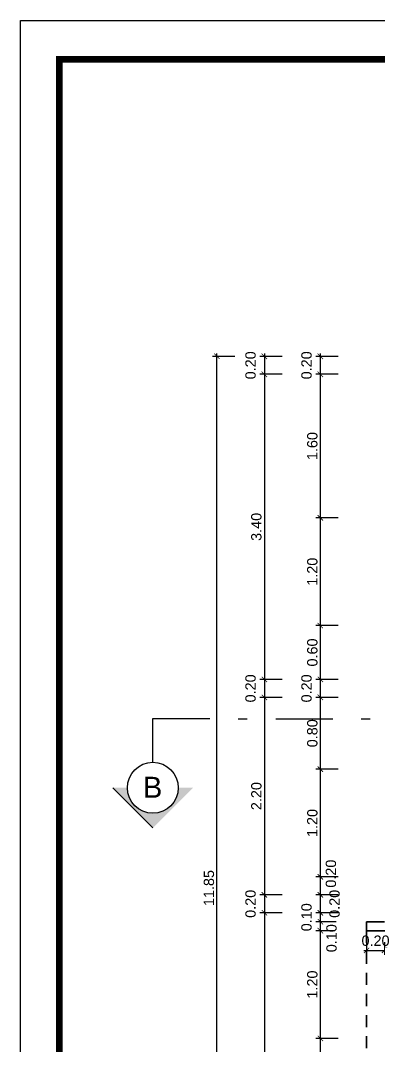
# Model space of a CAD drawing. Header units: feet. Extents: x -417 to 46, y -646 to -218.
# Drawn here: x -112.25 to -108.26, y -493.01 to -481.59 of the extents above; entities that cross this region are included whole.
import ezdxf

# ---------------------------------------------------------------- set-up
doc = ezdxf.new("R2010")
doc.units = ezdxf.units.FT
doc.header["$MEASUREMENT"] = 0
doc.linetypes.add('DASHDOT', pattern=[25.4, 12.7, -6.35, 0, -6.35])
doc.linetypes.add('HIDDEN', pattern=[0.375, 0.25, -0.125])
doc.layers.add('A-WALL', color=4, linetype='Continuous', lineweight=25)
doc.layers.add('DIM-COTAS', color=1, linetype='Continuous', lineweight=5)
for name, color, linetype in [('DIM', 10, 'Continuous'), ('GRDUTIY', 5, 'Continuous'), ('MARCO', 7, 'Continuous'), ('MB3', 8, 'Continuous'), ('TEXXT', 8, 'Continuous')]:
    doc.layers.add(name, color=color, linetype=linetype)
doc.styles.add('DAMIAN', font='arial.ttf', dxfattribs={"height": 0.12})
doc.styles.get("Standard").update_dxf_attribs({"font": 'arial.ttf', "height": 0.115})
doc.dimstyles.new('KEILY', dxfattribs={"dimtxt": 0.115, "dimasz": 0.06, "dimexe": 0.05, "dimexo": 0.2, "dimgap": 0.03, "dimtad": 1, "dimzin": 1, "dimdsep": 46, "dimtxsty": 'Standard', "dimblk": 'ARCHTICK', "dimcen": 2.5, "dimdle": 0.03, "dimclrd": 256, "dimclre": 256, "dimclrt": 7, "dimadec": 0, "dimazin": 0, "dimtfac": 1, "dimtmove": 2, "dimatfit": 3, "dimfxl": 0.2, "dimfxlon": 1, "dimtolj": 1, "dimtzin": 1, "dimarcsym": 0})

# ---------------------------------------------------------------- blocks, each defined once
blk = doc.blocks.new('_ArchTick')
at = {"layer": 'DIM-COTAS', "color": 0, "const_width": 0.15}
blk.add_lwpolyline([(-0.5, -0.5), (0.5, 0.5)], dxfattribs=at)
blk = doc.blocks.new('*D1405')
at = {"layer": 'Defpoints', "color": 0, "transparency": 16777216}
for p in [(-108.4769934272899, -485.327455095158), (-108.9107653844778, -485.527455095158), (-108.2769934272902, -485.527455095158)]:
    blk.add_point(p, dxfattribs=at)
at = {"layer": 'DIM', "lineweight": -2, "transparency": 16777216}
for p, q in [((-108.9107653844778, -485.2974550951581), (-108.9107653844778, -485.5574550951579)), ((-108.7107653844778, -485.327455095158), (-108.9607653844778, -485.327455095158)), ((-108.7107653844778, -485.527455095158), (-108.9607653844778, -485.527455095158))]:
    blk.add_line(p, q, dxfattribs=at)
at = {"layer": 'DIM', "lineweight": -2, "transparency": 16777216, "xscale": 0.06, "yscale": 0.06, "zscale": 0.06}
for p, rotation in [((-108.9107653844778, -485.327455095158), 90), ((-108.9107653844778, -485.527455095158), 270)]:
    blk.add_blockref('_ArchTick', p, dxfattribs=dict(at, rotation=rotation))
at = {"layer": 'DIM', "color": 7, "transparency": 16777216, "insert": (-109.0644812780657, -485.427455095158), "char_height": 0.115, "attachment_point": 5, "rotation": 90}
blk.add_mtext('\\A1;0.20', dxfattribs=at)
blk = doc.blocks.new('*D1406')
at = {"layer": 'Defpoints', "color": 0, "transparency": 16777216}
for p in [(-108.2769934272902, -485.527455095158), (-108.9107653844778, -487.127455095158), (-108.4769934272901, -487.127455095158)]:
    blk.add_point(p, dxfattribs=at)
at = {"layer": 'DIM', "lineweight": -2, "transparency": 16777216}
for p, q in [((-108.7107653844778, -485.527455095158), (-108.9607653844778, -485.527455095158)), ((-108.9107653844778, -485.497455095158), (-108.9107653844778, -487.157455095158)), ((-108.7107653844778, -487.127455095158), (-108.9607653844778, -487.127455095158))]:
    blk.add_line(p, q, dxfattribs=at)
at = {"layer": 'DIM', "lineweight": -2, "transparency": 16777216, "xscale": 0.06, "yscale": 0.06, "zscale": 0.06}
for p, rotation in [((-108.9107653844778, -485.527455095158), 90), ((-108.9107653844778, -487.127455095158), 270)]:
    blk.add_blockref('_ArchTick', p, dxfattribs=dict(at, rotation=rotation))
at = {"layer": 'DIM', "color": 7, "transparency": 16777216, "insert": (-108.9994812780657, -486.327455095158), "char_height": 0.115, "attachment_point": 5, "rotation": 90}
blk.add_mtext('\\A1;1.60', dxfattribs=at)
blk = doc.blocks.new('*D1407')
at = {"layer": 'Defpoints', "color": 0, "transparency": 16777216}
for p in [(-108.4769934272901, -487.127455095158), (-108.9107653844778, -488.327455095158), (-108.4769934272902, -488.327455095158)]:
    blk.add_point(p, dxfattribs=at)
at = {"layer": 'DIM', "lineweight": -2, "transparency": 16777216}
for p, q in [((-108.7107653844778, -487.127455095158), (-108.9607653844778, -487.127455095158)), ((-108.9107653844778, -487.0974550951581), (-108.9107653844778, -488.357455095158)), ((-108.7107653844778, -488.327455095158), (-108.9607653844778, -488.327455095158))]:
    blk.add_line(p, q, dxfattribs=at)
at = {"layer": 'DIM', "lineweight": -2, "transparency": 16777216, "xscale": 0.06, "yscale": 0.06, "zscale": 0.06}
for p, rotation in [((-108.9107653844778, -487.127455095158), 90), ((-108.9107653844778, -488.327455095158), 270)]:
    blk.add_blockref('_ArchTick', p, dxfattribs=dict(at, rotation=rotation))
at = {"layer": 'DIM', "color": 7, "transparency": 16777216, "insert": (-108.9994812780657, -487.727455095158), "char_height": 0.115, "attachment_point": 5, "rotation": 90}
blk.add_mtext('\\A1;1.20', dxfattribs=at)
blk = doc.blocks.new('*D1408')
at = {"layer": 'Defpoints', "color": 0, "transparency": 16777216}
for p in [(-108.4769934272902, -488.327455095158), (-108.9107653844778, -488.927455095158), (-108.27699342729, -488.927455095158)]:
    blk.add_point(p, dxfattribs=at)
at = {"layer": 'DIM', "lineweight": -2, "transparency": 16777216}
for p, q in [((-108.7107653844778, -488.327455095158), (-108.9607653844778, -488.327455095158)), ((-108.9107653844778, -488.2974550951581), (-108.9107653844778, -488.957455095158)), ((-108.7107653844778, -488.927455095158), (-108.9607653844778, -488.927455095158))]:
    blk.add_line(p, q, dxfattribs=at)
at = {"layer": 'DIM', "lineweight": -2, "transparency": 16777216, "xscale": 0.06, "yscale": 0.06, "zscale": 0.06}
for p, rotation in [((-108.9107653844778, -488.327455095158), 90), ((-108.9107653844778, -488.927455095158), 270)]:
    blk.add_blockref('_ArchTick', p, dxfattribs=dict(at, rotation=rotation))
at = {"layer": 'DIM', "color": 7, "transparency": 16777216, "insert": (-108.9994812780657, -488.627455095158), "char_height": 0.115, "attachment_point": 5, "rotation": 90}
blk.add_mtext('\\A1;0.60', dxfattribs=at)
blk = doc.blocks.new('*D1409')
at = {"layer": 'Defpoints', "color": 0, "transparency": 16777216}
for p in [(-108.27699342729, -488.927455095158), (-108.9107653844778, -489.1274550951582), (-108.27699342729, -489.1274550951582)]:
    blk.add_point(p, dxfattribs=at)
at = {"layer": 'DIM', "lineweight": -2, "transparency": 16777216}
for p, q in [((-108.7107653844778, -488.927455095158), (-108.9607653844778, -488.927455095158)), ((-108.9107653844778, -488.897455095158), (-108.9107653844778, -489.1574550951581)), ((-108.7107653844778, -489.1274550951582), (-108.9607653844778, -489.1274550951582))]:
    blk.add_line(p, q, dxfattribs=at)
at = {"layer": 'DIM', "lineweight": -2, "transparency": 16777216, "xscale": 0.06, "yscale": 0.06, "zscale": 0.06}
for p, rotation in [((-108.9107653844778, -488.927455095158), 90), ((-108.9107653844778, -489.1274550951582), 270)]:
    blk.add_blockref('_ArchTick', p, dxfattribs=dict(at, rotation=rotation))
at = {"layer": 'DIM', "color": 7, "transparency": 16777216, "insert": (-109.0644812780657, -489.0274550951581), "char_height": 0.115, "attachment_point": 5, "rotation": 90}
blk.add_mtext('\\A1;0.20', dxfattribs=at)
blk = doc.blocks.new('*D1410')
at = {"layer": 'Defpoints', "color": 0, "transparency": 16777216}
for p in [(-108.27699342729, -489.1274550951582), (-108.9107653844778, -489.927455095158), (-108.4769934272901, -489.927455095158)]:
    blk.add_point(p, dxfattribs=at)
at = {"layer": 'DIM', "lineweight": -2, "transparency": 16777216}
for p, q in [((-108.7107653844778, -489.1274550951582), (-108.9607653844778, -489.1274550951582)), ((-108.9107653844778, -489.0974550951582), (-108.9107653844778, -489.957455095158)), ((-108.7107653844778, -489.927455095158), (-108.9607653844778, -489.927455095158))]:
    blk.add_line(p, q, dxfattribs=at)
at = {"layer": 'DIM', "lineweight": -2, "transparency": 16777216, "xscale": 0.06, "yscale": 0.06, "zscale": 0.06}
for p, rotation in [((-108.9107653844778, -489.1274550951582), 90), ((-108.9107653844778, -489.927455095158), 270)]:
    blk.add_blockref('_ArchTick', p, dxfattribs=dict(at, rotation=rotation))
at = {"layer": 'DIM', "color": 7, "transparency": 16777216, "insert": (-108.9994812780657, -489.5274550951581), "char_height": 0.115, "attachment_point": 5, "rotation": 90}
blk.add_mtext('\\A1;0.80', dxfattribs=at)
blk = doc.blocks.new('*D1411')
at = {"layer": 'Defpoints', "color": 0, "transparency": 16777216}
for p in [(-108.4769934272901, -489.927455095158), (-108.9107653844778, -491.1274550951582), (-108.4769934272905, -491.1274550951582)]:
    blk.add_point(p, dxfattribs=at)
at = {"layer": 'DIM', "lineweight": -2, "transparency": 16777216}
for p, q in [((-108.7107653844778, -489.927455095158), (-108.9607653844778, -489.927455095158)), ((-108.9107653844778, -489.897455095158), (-108.9107653844778, -491.1574550951581)), ((-108.7107653844778, -491.1274550951582), (-108.9607653844778, -491.1274550951582))]:
    blk.add_line(p, q, dxfattribs=at)
at = {"layer": 'DIM', "lineweight": -2, "transparency": 16777216, "xscale": 0.06, "yscale": 0.06, "zscale": 0.06}
for p, rotation in [((-108.9107653844778, -489.927455095158), 90), ((-108.9107653844778, -491.1274550951582), 270)]:
    blk.add_blockref('_ArchTick', p, dxfattribs=dict(at, rotation=rotation))
at = {"layer": 'DIM', "color": 7, "transparency": 16777216, "insert": (-108.9994812780657, -490.5274550951581), "char_height": 0.115, "attachment_point": 5, "rotation": 90}
blk.add_mtext('\\A1;1.20', dxfattribs=at)
blk = doc.blocks.new('*D1412')
at = {"layer": 'Defpoints', "color": 0, "transparency": 16777216}
for p in [(-108.4769934272905, -491.1274550951582), (-108.9107653844778, -491.3278911104792), (-108.1916143566092, -491.3278911104792)]:
    blk.add_point(p, dxfattribs=at)
at = {"layer": 'DIM', "lineweight": -2, "transparency": 16777216}
for p, q in [((-108.9107653844778, -491.0974550951582), (-108.9107653844778, -491.3578911104792)), ((-108.7107653844778, -491.1274550951582), (-108.9607653844778, -491.1274550951582)), ((-108.7107653844778, -491.3278911104792), (-108.9607653844778, -491.3278911104792))]:
    blk.add_line(p, q, dxfattribs=at)
at = {"layer": 'DIM', "lineweight": -2, "transparency": 16777216, "xscale": 0.06, "yscale": 0.06, "zscale": 0.06}
for p, rotation in [((-108.9107653844778, -491.1274550951582), 90), ((-108.9107653844778, -491.3278911104792), 270)]:
    blk.add_blockref('_ArchTick', p, dxfattribs=dict(at, rotation=rotation))
at = {"layer": 'DIM', "color": 7, "transparency": 16777216, "insert": (-108.7924442290921, -491.0918715378755), "char_height": 0.115, "attachment_point": 5, "rotation": 90}
blk.add_mtext('\\A1;0.20', dxfattribs=at)
blk = doc.blocks.new('*D1413')
at = {"layer": 'Defpoints', "color": 0, "transparency": 16777216}
for p in [(-108.5360232859373, -491.6274550951582), (-108.9107653844778, -491.7274550951581), (-108.5480062318682, -491.7274550951581)]:
    blk.add_point(p, dxfattribs=at)
at = {"layer": 'DIM', "lineweight": -2, "transparency": 16777216}
for p, q in [((-108.7360232859373, -491.6274550951582), (-108.9607653844778, -491.6274550951582)), ((-108.9107653844778, -491.5974550951582), (-108.9107653844778, -491.757455095158)), ((-108.7480062318682, -491.7274550951581), (-108.9607653844778, -491.7274550951581))]:
    blk.add_line(p, q, dxfattribs=at)
at = {"layer": 'DIM', "lineweight": -2, "transparency": 16777216, "xscale": 0.06, "yscale": 0.06, "zscale": 0.06}
for p, rotation in [((-108.9107653844778, -491.6274550951582), 90), ((-108.9107653844778, -491.7274550951581), 270)]:
    blk.add_blockref('_ArchTick', p, dxfattribs=dict(at, rotation=rotation))
at = {"layer": 'DIM', "color": 7, "transparency": 16777216, "insert": (-108.7857616820659, -491.8110539267446), "char_height": 0.115, "attachment_point": 5, "rotation": 90}
blk.add_mtext('\\A1;0.10', dxfattribs=at)
blk = doc.blocks.new('*D1414')
at = {"layer": 'Defpoints', "color": 0, "transparency": 16777216}
for p in [(-108.5480062318682, -491.7274550951581), (-108.9107653844778, -492.927455095158), (-108.4769934272902, -492.927455095158)]:
    blk.add_point(p, dxfattribs=at)
at = {"layer": 'DIM', "lineweight": -2, "transparency": 16777216}
for p, q in [((-108.9107653844778, -491.6974550951581), (-108.9107653844778, -492.957455095158)), ((-108.7480062318682, -491.7274550951581), (-108.9607653844778, -491.7274550951581)), ((-108.7107653844778, -492.927455095158), (-108.9607653844778, -492.927455095158))]:
    blk.add_line(p, q, dxfattribs=at)
at = {"layer": 'DIM', "lineweight": -2, "transparency": 16777216, "xscale": 0.06, "yscale": 0.06, "zscale": 0.06}
for p, rotation in [((-108.9107653844778, -491.7274550951581), 90), ((-108.9107653844778, -492.927455095158), 270)]:
    blk.add_blockref('_ArchTick', p, dxfattribs=dict(at, rotation=rotation))
at = {"layer": 'DIM', "color": 7, "transparency": 16777216, "insert": (-108.9994812780657, -492.327455095158), "char_height": 0.115, "attachment_point": 5, "rotation": 90}
blk.add_mtext('\\A1;1.20', dxfattribs=at)
blk = doc.blocks.new('*D1415')
at = {"layer": 'Defpoints', "color": 0, "transparency": 16777216}
for p in [(-108.4769934272902, -492.927455095158), (-108.9107653844778, -495.4274550951579), (-108.2769934272903, -495.4274550951579)]:
    blk.add_point(p, dxfattribs=at)
at = {"layer": 'DIM', "lineweight": -2, "transparency": 16777216}
for p, q in [((-108.7107653844778, -492.927455095158), (-108.9607653844778, -492.927455095158)), ((-108.9107653844778, -492.897455095158), (-108.9107653844778, -495.4574550951579)), ((-108.7107653844778, -495.4274550951579), (-108.9607653844778, -495.4274550951579))]:
    blk.add_line(p, q, dxfattribs=at)
at = {"layer": 'DIM', "lineweight": -2, "transparency": 16777216, "xscale": 0.06, "yscale": 0.06, "zscale": 0.06}
for p, rotation in [((-108.9107653844778, -492.927455095158), 90), ((-108.9107653844778, -495.4274550951579), 270)]:
    blk.add_blockref('_ArchTick', p, dxfattribs=dict(at, rotation=rotation))
at = {"layer": 'DIM', "color": 7, "transparency": 16777216, "insert": (-108.9994812780657, -494.1774550951579), "char_height": 0.115, "attachment_point": 5, "rotation": 90}
blk.add_mtext('\\A1;2.50', dxfattribs=at)
blk = doc.blocks.new('*D1419')
at = {"layer": 'Defpoints', "color": 0, "transparency": 16777216}
for p in [(-108.9607653844778, -485.327455095158), (-109.5345186280545, -485.527455095158), (-108.9607653844778, -485.527455095158)]:
    blk.add_point(p, dxfattribs=at)
at = {"layer": 'DIM', "lineweight": -2, "transparency": 16777216}
for p, q in [((-109.5345186280545, -485.2974550951581), (-109.5345186280545, -485.5574550951579)), ((-109.3345186280545, -485.327455095158), (-109.5845186280545, -485.327455095158)), ((-109.3345186280545, -485.527455095158), (-109.5845186280545, -485.527455095158))]:
    blk.add_line(p, q, dxfattribs=at)
at = {"layer": 'DIM', "lineweight": -2, "transparency": 16777216, "xscale": 0.06, "yscale": 0.06, "zscale": 0.06}
for p, rotation in [((-109.5345186280545, -485.327455095158), 90), ((-109.5345186280545, -485.527455095158), 270)]:
    blk.add_blockref('_ArchTick', p, dxfattribs=dict(at, rotation=rotation))
at = {"layer": 'DIM', "color": 7, "transparency": 16777216, "insert": (-109.6882345216424, -485.427455095158), "char_height": 0.115, "attachment_point": 5, "rotation": 90}
blk.add_mtext('\\A1;0.20', dxfattribs=at)
blk = doc.blocks.new('*D1420')
at = {"layer": 'Defpoints', "color": 0, "transparency": 16777216}
for p in [(-108.9607653844778, -485.527455095158), (-109.5345186280545, -488.927455095158), (-108.9607653844778, -488.927455095158)]:
    blk.add_point(p, dxfattribs=at)
at = {"layer": 'DIM', "lineweight": -2, "transparency": 16777216}
for p, q in [((-109.3345186280545, -485.527455095158), (-109.5845186280545, -485.527455095158)), ((-109.5345186280545, -485.497455095158), (-109.5345186280545, -488.957455095158)), ((-109.3345186280545, -488.927455095158), (-109.5845186280545, -488.927455095158))]:
    blk.add_line(p, q, dxfattribs=at)
at = {"layer": 'DIM', "lineweight": -2, "transparency": 16777216, "xscale": 0.06, "yscale": 0.06, "zscale": 0.06}
for p, rotation in [((-109.5345186280545, -485.527455095158), 90), ((-109.5345186280545, -488.927455095158), 270)]:
    blk.add_blockref('_ArchTick', p, dxfattribs=dict(at, rotation=rotation))
at = {"layer": 'DIM', "color": 7, "transparency": 16777216, "insert": (-109.6232737440162, -487.227455095158), "char_height": 0.115, "attachment_point": 5, "rotation": 90}
blk.add_mtext('\\A1;3.40', dxfattribs=at)
blk = doc.blocks.new('*D1421')
at = {"layer": 'Defpoints', "color": 0, "transparency": 16777216}
for p in [(-108.9607653844778, -488.927455095158), (-109.5345186280545, -489.1274550951582), (-108.9607653844778, -489.1274550951582)]:
    blk.add_point(p, dxfattribs=at)
at = {"layer": 'DIM', "lineweight": -2, "transparency": 16777216}
for p, q in [((-109.3345186280545, -488.927455095158), (-109.5845186280545, -488.927455095158)), ((-109.5345186280545, -488.897455095158), (-109.5345186280545, -489.1574550951581)), ((-109.3345186280545, -489.1274550951582), (-109.5845186280545, -489.1274550951582))]:
    blk.add_line(p, q, dxfattribs=at)
at = {"layer": 'DIM', "lineweight": -2, "transparency": 16777216, "xscale": 0.06, "yscale": 0.06, "zscale": 0.06}
for p, rotation in [((-109.5345186280545, -488.927455095158), 90), ((-109.5345186280545, -489.1274550951582), 270)]:
    blk.add_blockref('_ArchTick', p, dxfattribs=dict(at, rotation=rotation))
at = {"layer": 'DIM', "color": 7, "transparency": 16777216, "insert": (-109.6882345216424, -489.0274550951581), "char_height": 0.115, "attachment_point": 5, "rotation": 90}
blk.add_mtext('\\A1;0.20', dxfattribs=at)
blk = doc.blocks.new('*D1422')
at = {"layer": 'Defpoints', "color": 0, "transparency": 16777216}
for p in [(-108.1916143566092, -491.3278911104792), (-108.9107653844778, -491.5278911104795), (-108.1908160280878, -491.5278911104795)]:
    blk.add_point(p, dxfattribs=at)
at = {"layer": 'DIM', "lineweight": -2, "transparency": 16777216}
for p, q in [((-108.7107653844778, -491.3278911104792), (-108.9607653844778, -491.3278911104792)), ((-108.9107653844778, -491.2978911104792), (-108.9107653844778, -491.5578911104794)), ((-108.7107653844778, -491.5278911104795), (-108.9607653844778, -491.5278911104795))]:
    blk.add_line(p, q, dxfattribs=at)
at = {"layer": 'DIM', "lineweight": -2, "transparency": 16777216, "xscale": 0.06, "yscale": 0.06, "zscale": 0.06}
for p, rotation in [((-108.9107653844778, -491.3278911104792), 90), ((-108.9107653844778, -491.5278911104795), 270)]:
    blk.add_blockref('_ArchTick', p, dxfattribs=dict(at, rotation=rotation))
at = {"layer": 'DIM', "color": 7, "transparency": 16777216, "insert": (-108.7519500719729, -491.4278911104793), "char_height": 0.115, "attachment_point": 5, "rotation": 90}
blk.add_mtext('\\A1;0.20', dxfattribs=at)
blk = doc.blocks.new('*D1423')
at = {"layer": 'Defpoints', "color": 0, "transparency": 16777216}
for p in [(-108.1908160280878, -491.5278911104795), (-108.9107653844778, -491.6274550951582), (-108.5908160280888, -491.6274550951582)]:
    blk.add_point(p, dxfattribs=at)
at = {"layer": 'DIM', "lineweight": -2, "transparency": 16777216}
for p, q in [((-108.7107653844778, -491.5278911104795), (-108.9607653844778, -491.5278911104795)), ((-108.9107653844778, -491.4978911104795), (-108.9107653844778, -491.6574550951581)), ((-108.7908160280888, -491.6274550951582), (-108.9607653844778, -491.6274550951582))]:
    blk.add_line(p, q, dxfattribs=at)
at = {"layer": 'DIM', "lineweight": -2, "transparency": 16777216, "xscale": 0.06, "yscale": 0.06, "zscale": 0.06}
for p, rotation in [((-108.9107653844778, -491.5278911104795), 90), ((-108.9107653844778, -491.6274550951582), 270)]:
    blk.add_blockref('_ArchTick', p, dxfattribs=dict(at, rotation=rotation))
at = {"layer": 'DIM', "color": 7, "transparency": 16777216, "insert": (-109.0644812780657, -491.5776731028188), "char_height": 0.115, "attachment_point": 5, "rotation": 90}
blk.add_mtext('\\A1;0.10', dxfattribs=at)
blk = doc.blocks.new('*D1424')
at = {"layer": 'Defpoints', "color": 0, "transparency": 16777216}
for p in [(-108.9607653844778, -489.1274550951582), (-109.5345186280545, -491.3278911104792), (-108.9607653844778, -491.3278911104792)]:
    blk.add_point(p, dxfattribs=at)
at = {"layer": 'DIM', "lineweight": -2, "transparency": 16777216}
for p, q in [((-109.3345186280545, -489.1274550951582), (-109.5845186280545, -489.1274550951582)), ((-109.5345186280545, -489.0974550951582), (-109.5345186280545, -491.3578911104792)), ((-109.3345186280545, -491.3278911104792), (-109.5845186280545, -491.3278911104792))]:
    blk.add_line(p, q, dxfattribs=at)
at = {"layer": 'DIM', "lineweight": -2, "transparency": 16777216, "xscale": 0.06, "yscale": 0.06, "zscale": 0.06}
for p, rotation in [((-109.5345186280545, -489.1274550951582), 90), ((-109.5345186280545, -491.3278911104792), 270)]:
    blk.add_blockref('_ArchTick', p, dxfattribs=dict(at, rotation=rotation))
at = {"layer": 'DIM', "color": 7, "transparency": 16777216, "insert": (-109.6232345216424, -490.2276731028187), "char_height": 0.115, "attachment_point": 5, "rotation": 90}
blk.add_mtext('\\A1;2.20', dxfattribs=at)
blk = doc.blocks.new('*D1425')
at = {"layer": 'Defpoints', "color": 0, "transparency": 16777216}
for p in [(-108.9607653844778, -491.3278911104792), (-109.5345186280545, -491.5278911104795), (-108.9607653844778, -491.5278911104795)]:
    blk.add_point(p, dxfattribs=at)
at = {"layer": 'DIM', "lineweight": -2, "transparency": 16777216}
for p, q in [((-109.3345186280545, -491.3278911104792), (-109.5845186280545, -491.3278911104792)), ((-109.5345186280545, -491.2978911104792), (-109.5345186280545, -491.5578911104794)), ((-109.3345186280545, -491.5278911104795), (-109.5845186280545, -491.5278911104795))]:
    blk.add_line(p, q, dxfattribs=at)
at = {"layer": 'DIM', "lineweight": -2, "transparency": 16777216, "xscale": 0.06, "yscale": 0.06, "zscale": 0.06}
for p, rotation in [((-109.5345186280545, -491.3278911104792), 90), ((-109.5345186280545, -491.5278911104795), 270)]:
    blk.add_blockref('_ArchTick', p, dxfattribs=dict(at, rotation=rotation))
at = {"layer": 'DIM', "color": 7, "transparency": 16777216, "insert": (-109.6882345216424, -491.4278911104793), "char_height": 0.115, "attachment_point": 5, "rotation": 90}
blk.add_mtext('\\A1;0.20', dxfattribs=at)
blk = doc.blocks.new('*D1426')
at = {"layer": 'Defpoints', "color": 0, "transparency": 16777216}
for p in [(-108.9607653844778, -491.5278911104795), (-109.5345186280545, -495.4274550951579), (-108.9607653844778, -495.4274550951579)]:
    blk.add_point(p, dxfattribs=at)
at = {"layer": 'DIM', "lineweight": -2, "transparency": 16777216}
for p, q in [((-109.3345186280545, -491.5278911104795), (-109.5845186280545, -491.5278911104795)), ((-109.5345186280545, -491.4978911104795), (-109.5345186280545, -495.4574550951579)), ((-109.3345186280545, -495.4274550951579), (-109.5845186280545, -495.4274550951579))]:
    blk.add_line(p, q, dxfattribs=at)
at = {"layer": 'DIM', "lineweight": -2, "transparency": 16777216, "xscale": 0.06, "yscale": 0.06, "zscale": 0.06}
for p, rotation in [((-109.5345186280545, -491.5278911104795), 90), ((-109.5345186280545, -495.4274550951579), 270)]:
    blk.add_blockref('_ArchTick', p, dxfattribs=dict(at, rotation=rotation))
at = {"layer": 'DIM', "color": 7, "transparency": 16777216, "insert": (-109.6232737440162, -493.4776731028187), "char_height": 0.115, "attachment_point": 5, "rotation": 90}
blk.add_mtext('\\A1;3.90', dxfattribs=at)
blk = doc.blocks.new('*D1429')
at = {"layer": 'Defpoints', "color": 0, "transparency": 16777216}
for p in [(-110.063289539564, -485.327455095158), (-109.5845186280545, -485.327455095158), (-109.5845186280545, -497.1774550951588)]:
    blk.add_point(p, dxfattribs=at)
at = {"layer": 'DIM', "lineweight": -2, "transparency": 16777216}
for p, q in [((-110.063289539564, -497.2074550951588), (-110.063289539564, -485.2974550951581)), ((-109.863289539564, -485.327455095158), (-110.113289539564, -485.327455095158)), ((-109.863289539564, -497.1774550951588), (-110.113289539564, -497.1774550951588))]:
    blk.add_line(p, q, dxfattribs=at)
at = {"layer": 'DIM', "lineweight": -2, "transparency": 16777216, "xscale": 0.06, "yscale": 0.06, "zscale": 0.06}
for p, rotation in [((-110.063289539564, -485.327455095158), 90), ((-110.063289539564, -497.1774550951588), 270)]:
    blk.add_blockref('_ArchTick', p, dxfattribs=dict(at, rotation=rotation))
at = {"layer": 'DIM', "color": 7, "transparency": 16777216, "insert": (-110.1520054331519, -491.2524550951584), "char_height": 0.115, "attachment_point": 5, "rotation": 90}
blk.add_mtext('\\A1;11.85', dxfattribs=at)
blk = doc.blocks.new('*D1611')
at = {"layer": 'Defpoints', "color": 0, "transparency": 16777216}
for p in [(-108.395363586579, -491.6553972392393), (-108.1953635865781, -491.6553972392389), (-108.1953635865781, -491.9463713796405)]:
    blk.add_point(p, dxfattribs=at)
at = {"layer": 'DIM', "lineweight": -2, "transparency": 16777216}
for p, q in [((-108.395363586579, -491.8553972392393), (-108.395363586579, -491.9963713796406)), ((-108.1953635865781, -491.8553972392389), (-108.1953635865781, -491.9963713796406)), ((-108.425363586579, -491.9463713796405), (-108.1653635865781, -491.9463713796405))]:
    blk.add_line(p, q, dxfattribs=at)
at = {"layer": 'DIM', "lineweight": -2, "transparency": 16777216, "xscale": 0.06, "yscale": 0.06, "zscale": 0.06, "rotation": 180}
blk.add_blockref('_ArchTick', (-108.395363586579, -491.9463713796405), dxfattribs=at)
at = {"layer": 'DIM', "lineweight": -2, "transparency": 16777216, "xscale": 0.06, "yscale": 0.06, "zscale": 0.06}
blk.add_blockref('_ArchTick', (-108.1953635865781, -491.9463713796405), dxfattribs=at)
at = {"layer": 'DIM', "color": 7, "transparency": 16777216, "insert": (-108.2953635865786, -491.8394438202662), "char_height": 0.115, "attachment_point": 5}
blk.add_mtext('\\A1;0.20', dxfattribs=at)

msp = doc.modelspace()

# ---------------------------------------------------------------- hatches: boundary and pattern name
at = {"layer": 'GRDUTIY'}
h = msp.add_hatch(color=256, dxfattribs=at)
edge = h.paths.add_edge_path()
edge.add_line((-111.0614193448639, -490.1352433983431), (-111.2243365846955, -490.1352433983431))
edge.add_line((-111.2243365846955, -490.1352433983431), (-110.7774478468784, -490.582811756036))
edge.add_line((-110.7774478468784, -490.582811756036), (-110.3305591090614, -490.1352433983431))
edge.add_line((-110.3305591090614, -490.1352433983431), (-110.493476348893, -490.1352433983431))
edge.add_ellipse((-110.7774478468784, -490.1352433983431), major_axis=(0.2007981718885526, -0.2007981718885527), ratio=0.999999999999962, start_angle=225.0000000000011, end_angle=405.0000000000011, ccw=False)

# ---------------------------------------------------------------- linework, layer by layer
at = {"layer": 'A-WALL', "lineweight": 35, "extrusion": (-2.367830459082805e-12, 8.947716500357897e-16, -1)}
msp.add_line((-108.395363586579, -491.7274550951585), (-108.3953635865792, -491.6274550951582), dxfattribs=at)
at = {"layer": 'A-WALL', "lineweight": 35}
for p, q in [((-108.3953635865792, -491.6274550951582), (-108.1953635865792, -491.627455095158)), ((-108.395363586579, -491.7274550951581), (-107.9953635865782, -491.7274550951581))]:
    msp.add_line(p, q, dxfattribs=at)
at = {"layer": 'GRDUTIY', "color": 8, "linetype": 'DASHDOT'}
msp.add_line((-110.7774478468784, -489.8512719003576), (-110.7774478468784, -489.3631440748583), dxfattribs=at)
at = {"layer": 'GRDUTIY', "color": 8, "linetype": 'DASHDOT', "ltscale": 0.05}
msp.add_line((-110.7774478468784, -489.3631440748619), (-84.03185191242855, -489.4101488089774), dxfattribs=at)
at = {"layer": 'GRDUTIY'}
msp.add_line((-110.7774709057087, -490.582811756036), (-111.2243596435258, -490.1352433983431), dxfattribs=at)
at = {"layer": 'GRDUTIY', "color": 3}
msp.add_circle((-110.7774478468784, -490.1352433983431), 0.2839714979845127, dxfattribs=at)
at = {"layer": 'MARCO'}
msp.add_lwpolyline([(-112.2525786124741, -481.5851084535664), (-47.75257861247405, -481.5851084535664), (-47.75257861247405, -523.5851084535664), (-112.2525786124741, -523.5851084535664)], close=True, dxfattribs=at)
at = {"layer": 'MARCO', "const_width": 0.07500000000000001}
msp.add_lwpolyline([(-54.92504918278837, -482.0191402600827), (-111.8185468059578, -482.0191402600827), (-111.8185468059578, -523.1510766470501), (-54.92504918278837, -523.1510766470501)], close=True, dxfattribs=at)
at = {"layer": 'MB3', "linetype": 'HIDDEN', "lineweight": 35, "ltscale": 0.54}
msp.add_line((-108.395363586579, -491.7274550951585), (-108.395363586579, -495.8274550951581), dxfattribs=at)

# ---------------------------------------------------------------- texts
at = {"layer": 'TEXXT', "insert": (-110.8893150335718, -490.0122742462901), "char_height": 0.234, "width": 3.63, "attachment_point": 1, "style": 'DAMIAN'}
msp.add_mtext('B', dxfattribs=at)

# ---------------------------------------------------------------- dimensions: what is measured, and where the dimension line sits
at = {"layer": 'DIM'}
for base, p1, p2, picture, middle in [((-110.063289539564, -485.327455095158), (-109.5845186280545, -497.1774550951588), (-109.5845186280545, -485.327455095158), '*D1429', (-110.1520054331519, -491.2524550951584)), ((-109.5345186280545, -485.527455095158), (-108.9607653844778, -485.327455095158), (-108.9607653844778, -485.527455095158), '*D1419', (-109.6882345216424, -485.427455095158)), ((-108.9107653844778, -485.527455095158), (-108.4769934272899, -485.327455095158), (-108.2769934272902, -485.527455095158), '*D1405', (-109.0644812780657, -485.427455095158)), ((-109.5345186280545, -488.927455095158), (-108.9607653844778, -485.527455095158), (-108.9607653844778, -488.927455095158), '*D1420', (-109.6232737440162, -487.227455095158)), ((-108.9107653844778, -487.127455095158), (-108.2769934272902, -485.527455095158), (-108.4769934272901, -487.127455095158), '*D1406', (-108.9994812780657, -486.327455095158)), ((-108.9107653844778, -488.327455095158), (-108.4769934272901, -487.127455095158), (-108.4769934272902, -488.327455095158), '*D1407', (-108.9994812780657, -487.727455095158)), ((-108.9107653844778, -488.927455095158), (-108.4769934272902, -488.327455095158), (-108.27699342729, -488.927455095158), '*D1408', (-108.9994812780657, -488.627455095158)), ((-109.5345186280545, -489.1274550951582), (-108.9607653844778, -488.927455095158), (-108.9607653844778, -489.1274550951582), '*D1421', (-109.6882345216424, -489.0274550951581)), ((-108.9107653844778, -489.1274550951582), (-108.27699342729, -488.927455095158), (-108.27699342729, -489.1274550951582), '*D1409', (-109.0644812780657, -489.0274550951581)), ((-109.5345186280545, -491.3278911104792), (-108.9607653844778, -489.1274550951582), (-108.9607653844778, -491.3278911104792), '*D1424', (-109.6232345216424, -490.2276731028187)), ((-108.9107653844778, -489.927455095158), (-108.27699342729, -489.1274550951582), (-108.4769934272901, -489.927455095158), '*D1410', (-108.9994812780657, -489.5274550951581)), ((-108.9107653844778, -491.1274550951582), (-108.4769934272901, -489.927455095158), (-108.4769934272905, -491.1274550951582), '*D1411', (-108.9994812780657, -490.5274550951581)), ((-109.5345186280545, -491.5278911104795), (-108.9607653844778, -491.3278911104792), (-108.9607653844778, -491.5278911104795), '*D1425', (-109.6882345216424, -491.4278911104793)), ((-108.9107653844778, -491.6274550951582), (-108.1908160280878, -491.5278911104795), (-108.5908160280888, -491.6274550951582), '*D1423', (-109.0644812780657, -491.5776731028188)), ((-109.5345186280545, -495.4274550951579), (-108.9607653844778, -491.5278911104795), (-108.9607653844778, -495.4274550951579), '*D1426', (-109.6232737440162, -493.4776731028187)), ((-108.9107653844778, -492.927455095158), (-108.5480062318682, -491.7274550951581), (-108.4769934272902, -492.927455095158), '*D1414', (-108.9994812780657, -492.327455095158)), ((-108.9107653844778, -495.4274550951579), (-108.4769934272902, -492.927455095158), (-108.2769934272903, -495.4274550951579), '*D1415', (-108.9994812780657, -494.1774550951579))]:
    dim = msp.add_linear_dim(base=base, p1=p1, p2=p2, angle=90, dimstyle='KEILY', dxfattribs=at)
    dim.commit()
    dim.dimension.update_dxf_attribs({"geometry": picture, "text_midpoint": middle})
for base, p1, p2, picture, middle in [((-108.9107653844778, -491.3278911104792), (-108.4769934272905, -491.1274550951582), (-108.1916143566092, -491.3278911104792), '*D1412', (-108.7924442290921, -491.0918715378755)), ((-108.9107653844778, -491.5278911104795), (-108.1916143566092, -491.3278911104792), (-108.1908160280878, -491.5278911104795), '*D1422', (-108.7519500719729, -491.4278911104793)), ((-108.9107653844778, -491.7274550951581), (-108.5360232859373, -491.6274550951582), (-108.5480062318682, -491.7274550951581), '*D1413', (-108.7857616820659, -491.8110539267446))]:
    dim = msp.add_linear_dim(base=base, p1=p1, p2=p2, angle=90, dimstyle='KEILY', dxfattribs=at)
    dim.commit()
    dim.dimension.update_dxf_attribs({"geometry": picture, "text_midpoint": middle, "dimtype": 160})
dim = msp.add_linear_dim(base=(-108.1953635865781, -491.9463713796405), p1=(-108.395363586579, -491.6553972392393), p2=(-108.1953635865781, -491.6553972392389), dimstyle='KEILY', dxfattribs=at)
dim.commit()
dim.dimension.update_dxf_attribs({"geometry": '*D1611', "text_midpoint": (-108.2953635865786, -491.8394438202662), "dimtype": 160})

doc.saveas('drawing.dxf')
